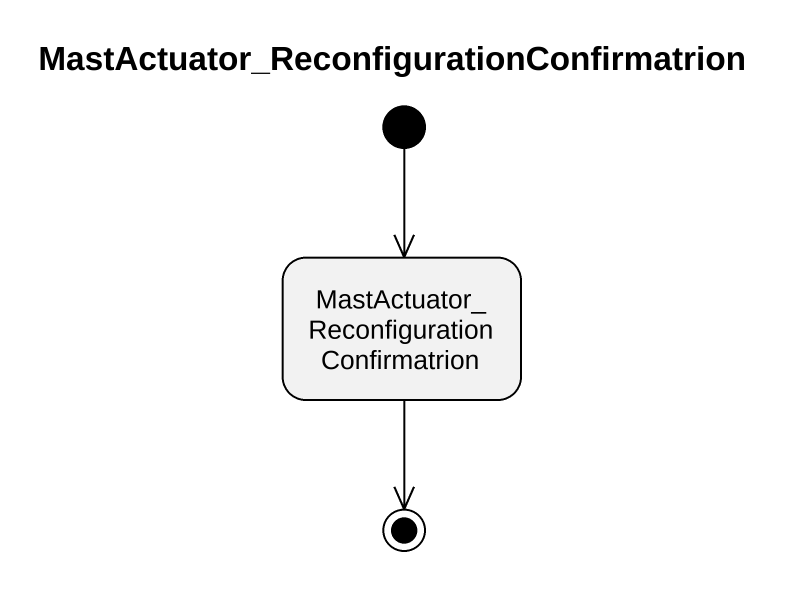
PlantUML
@startuml
title MastActuator_ReconfigurationConfirmatrion
hide empty description
state "MastActuator_ReconfigurationConfirmatrion" as MastActuator
[*] --> MastActuator
MastActuator --> [*]
@enduml
